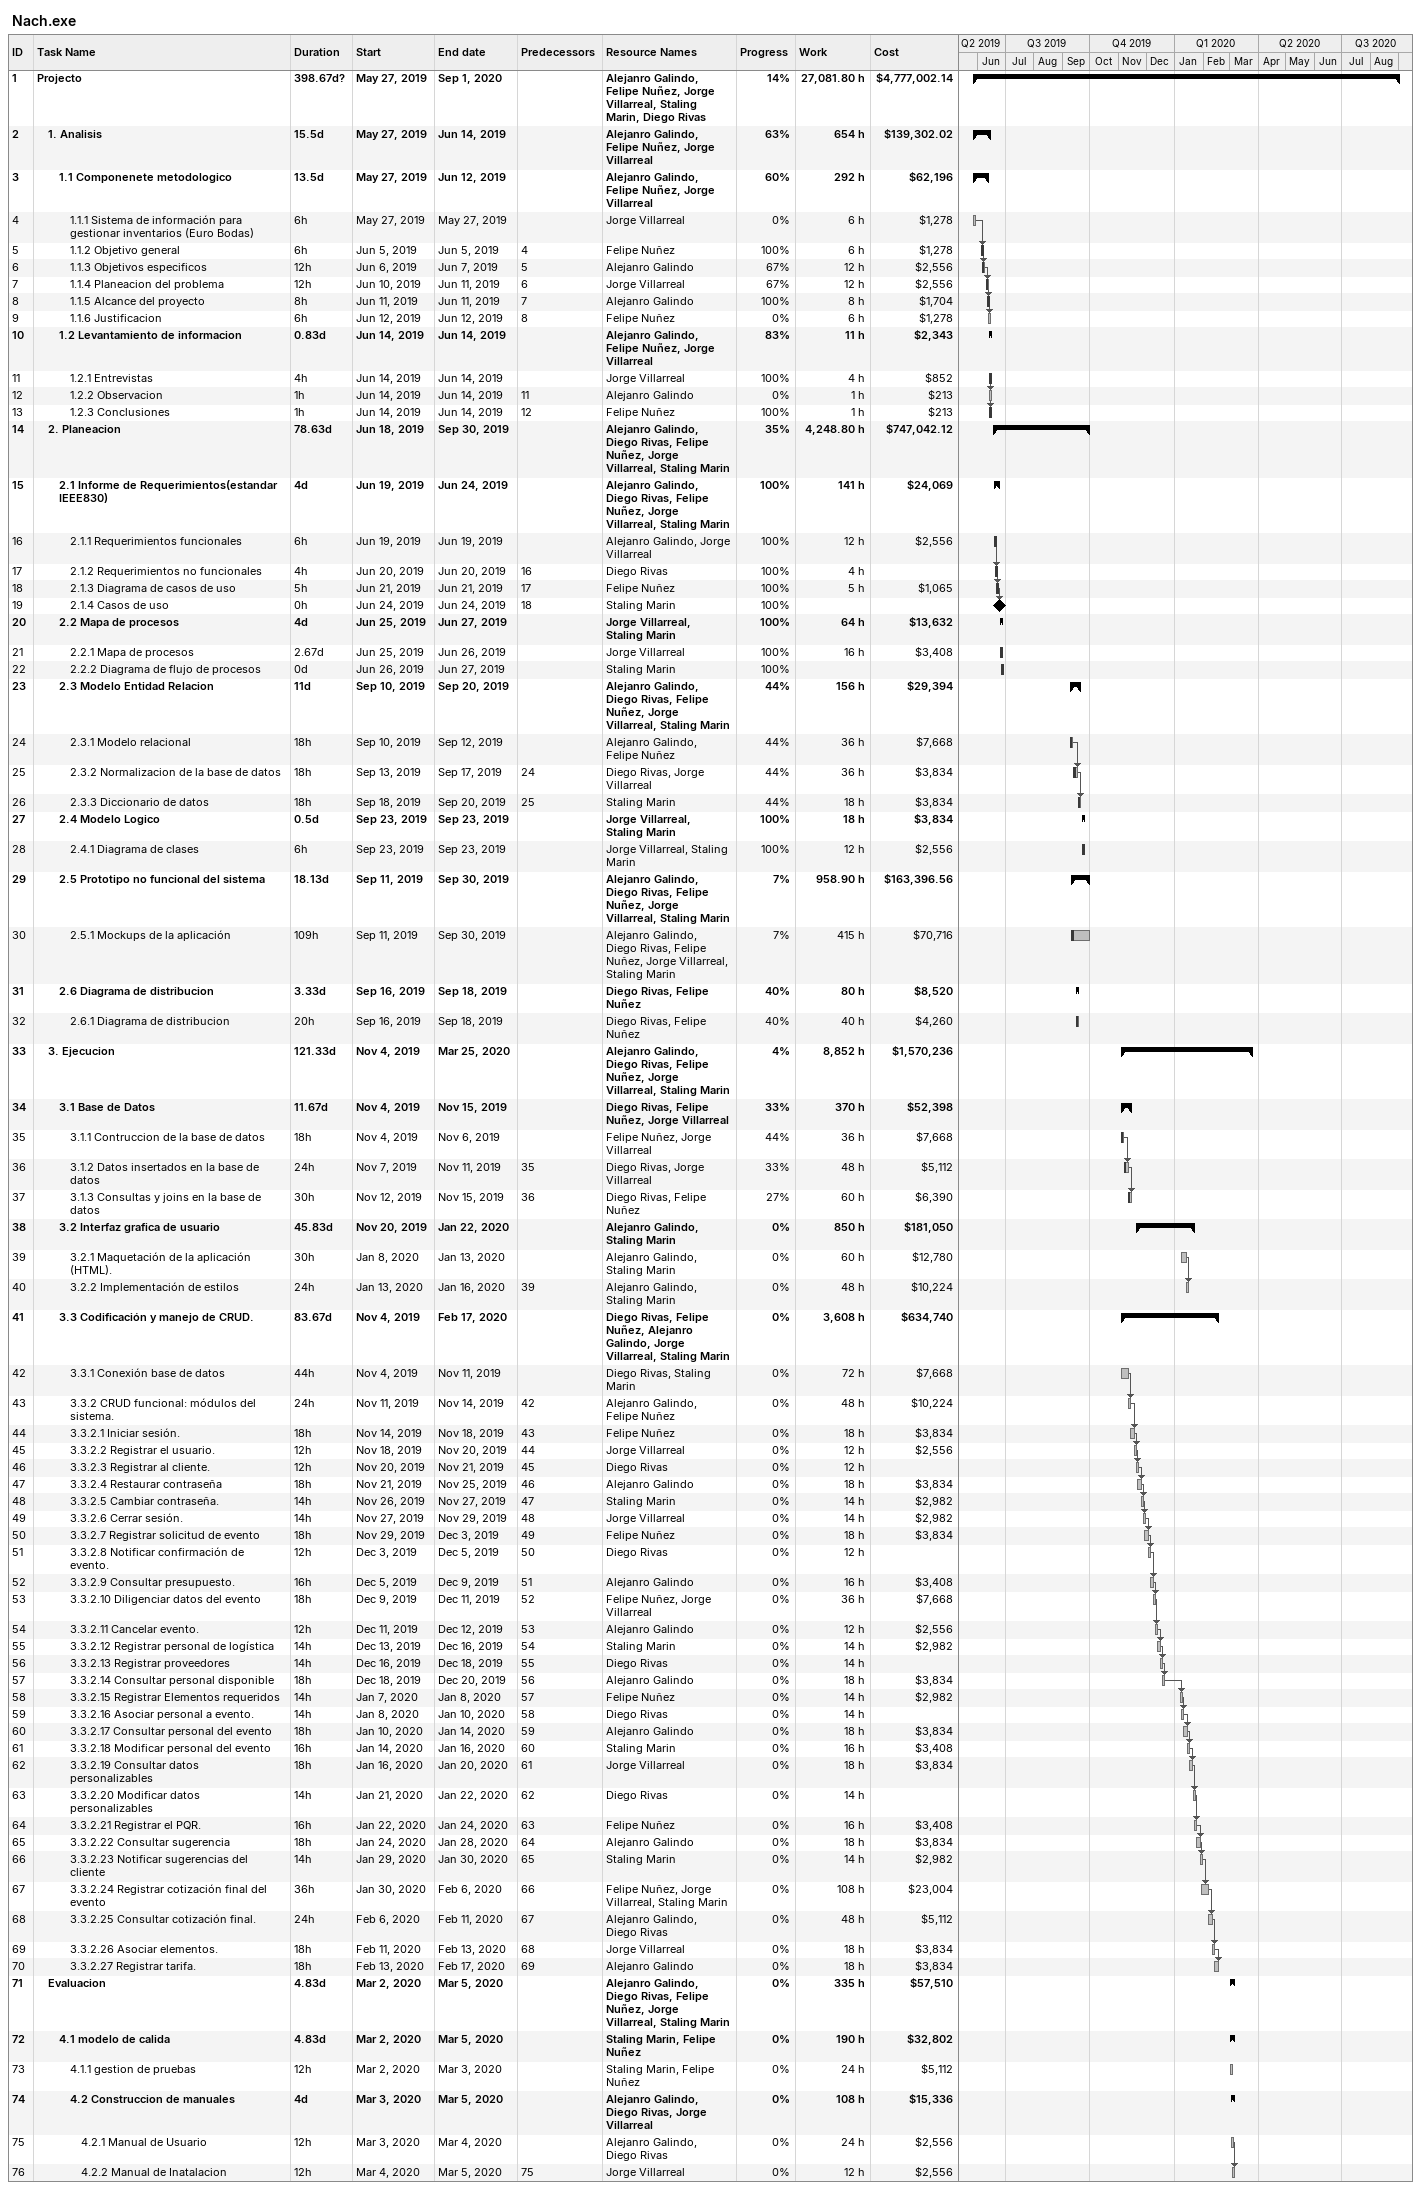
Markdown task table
Nach.exe

| ID | Level | Task | Duration | Start | Finish | Predecessors | Resources | % complete | Work (h) | Cost ($) |
|---|---|---|---|---|---|---|---|---|---|---|
| 1 | 1 | **Projecto** | 398.67d? | 2019-05-27 | 2020-09-01 |  | Alejanro Galindo, Felipe Nuñez, Jorge Villarreal, Staling Marin, Diego Rivas | 14 | 27081.80 | 4777002.14 |
| 2 | 2 | **1. Analisis** | 15.5d | 2019-05-27 | 2019-06-14 |  | Alejanro Galindo, Felipe Nuñez, Jorge Villarreal | 63 | 654 | 139302.02 |
| 3 | 3 | **1.1 Componenete metodologico** | 13.5d | 2019-05-27 | 2019-06-12 |  | Alejanro Galindo, Felipe Nuñez, Jorge Villarreal | 60 | 292 | 62196 |
| 4 | 4 | 1.1.1 Sistema de información para gestionar inventarios (Euro Bodas) | 6h | 2019-05-27 | 2019-05-27 |  | Jorge Villarreal | 0 | 6 | 1278 |
| 5 | 4 | 1.1.2 Objetivo general | 6h | 2019-06-05 | 2019-06-05 | 4 | Felipe Nuñez | 100 | 6 | 1278 |
| 6 | 4 | 1.1.3 Objetivos especificos | 12h | 2019-06-06 | 2019-06-07 | 5 | Alejanro Galindo | 67 | 12 | 2556 |
| 7 | 4 | 1.1.4 Planeacion del problema | 12h | 2019-06-10 | 2019-06-11 | 6 | Jorge Villarreal | 67 | 12 | 2556 |
| 8 | 4 | 1.1.5 Alcance del proyecto | 8h | 2019-06-11 | 2019-06-11 | 7 | Alejanro Galindo | 100 | 8 | 1704 |
| 9 | 4 | 1.1.6 Justificacion | 6h | 2019-06-12 | 2019-06-12 | 8 | Felipe Nuñez | 0 | 6 | 1278 |
| 10 | 3 | **1.2 Levantamiento de informacion** | 0.83d | 2019-06-14 | 2019-06-14 |  | Alejanro Galindo, Felipe Nuñez, Jorge Villarreal | 83 | 11 | 2343 |
| 11 | 4 | 1.2.1 Entrevistas | 4h | 2019-06-14 | 2019-06-14 |  | Jorge Villarreal | 100 | 4 | 852 |
| 12 | 4 | 1.2.2 Observacion | 1h | 2019-06-14 | 2019-06-14 | 11 | Alejanro Galindo | 0 | 1 | 213 |
| 13 | 4 | 1.2.3 Conclusiones | 1h | 2019-06-14 | 2019-06-14 | 12 | Felipe Nuñez | 100 | 1 | 213 |
| 14 | 2 | **2. Planeacion** | 78.63d | 2019-06-18 | 2019-09-30 |  | Alejanro Galindo, Diego Rivas, Felipe Nuñez, Jorge Villarreal, Staling Marin | 35 | 4248.80 | 747042.12 |
| 15 | 3 | **2.1 Informe de Requerimientos(estandar IEEE830)** | 4d | 2019-06-19 | 2019-06-24 |  | Alejanro Galindo, Diego Rivas, Felipe Nuñez, Jorge Villarreal, Staling Marin | 100 | 141 | 24069 |
| 16 | 4 | 2.1.1 Requerimientos funcionales | 6h | 2019-06-19 | 2019-06-19 |  | Alejanro Galindo, Jorge Villarreal | 100 | 12 | 2556 |
| 17 | 4 | 2.1.2 Requerimientos no funcionales | 4h | 2019-06-20 | 2019-06-20 | 16 | Diego Rivas | 100 | 4 |  |
| 18 | 4 | 2.1.3 Diagrama de casos de uso | 5h | 2019-06-21 | 2019-06-21 | 17 | Felipe Nuñez | 100 | 5 | 1065 |
| 19 | 4 | 2.1.4 Casos de uso | 0h | 2019-06-24 | 2019-06-24 | 18 | Staling Marin | 100 |  |  |
| 20 | 3 | **2.2 Mapa de procesos** | 4d | 2019-06-25 | 2019-06-27 |  | Jorge Villarreal, Staling Marin | 100 | 64 | 13632 |
| 21 | 4 | 2.2.1 Mapa de procesos | 2.67d | 2019-06-25 | 2019-06-26 |  | Jorge Villarreal | 100 | 16 | 3408 |
| 22 | 4 | 2.2.2 Diagrama de flujo de procesos | 0d | 2019-06-26 | 2019-06-27 |  | Staling Marin | 100 |  |  |
| 23 | 3 | **2.3 Modelo Entidad Relacion** | 11d | 2019-09-10 | 2019-09-20 |  | Alejanro Galindo, Diego Rivas, Felipe Nuñez, Jorge Villarreal, Staling Marin | 44 | 156 | 29394 |
| 24 | 4 | 2.3.1 Modelo relacional | 18h | 2019-09-10 | 2019-09-12 |  | Alejanro Galindo, Felipe Nuñez | 44 | 36 | 7668 |
| 25 | 4 | 2.3.2 Normalizacion de la base de datos | 18h | 2019-09-13 | 2019-09-17 | 24 | Diego Rivas, Jorge Villarreal | 44 | 36 | 3834 |
| 26 | 4 | 2.3.3 Diccionario de datos | 18h | 2019-09-18 | 2019-09-20 | 25 | Staling Marin | 44 | 18 | 3834 |
| 27 | 3 | **2.4 Modelo Logico** | 0.5d | 2019-09-23 | 2019-09-23 |  | Jorge Villarreal, Staling Marin | 100 | 18 | 3834 |
| 28 | 4 | 2.4.1 Diagrama de clases | 6h | 2019-09-23 | 2019-09-23 |  | Jorge Villarreal, Staling Marin | 100 | 12 | 2556 |
| 29 | 3 | **2.5 Prototipo no funcional del sistema** | 18.13d | 2019-09-11 | 2019-09-30 |  | Alejanro Galindo, Diego Rivas, Felipe Nuñez, Jorge Villarreal, Staling Marin | 7 | 958.90 | 163396.56 |
| 30 | 4 | 2.5.1 Mockups de la aplicación | 109h | 2019-09-11 | 2019-09-30 |  | Alejanro Galindo, Diego Rivas, Felipe Nuñez, Jorge Villarreal, Staling Marin | 7 | 415 | 70716 |
| 31 | 3 | **2.6 Diagrama de distribucion** | 3.33d | 2019-09-16 | 2019-09-18 |  | Diego Rivas, Felipe Nuñez | 40 | 80 | 8520 |
| 32 | 4 | 2.6.1 Diagrama de distribucion | 20h | 2019-09-16 | 2019-09-18 |  | Diego Rivas, Felipe Nuñez | 40 | 40 | 4260 |
| 33 | 2 | **3. Ejecucion** | 121.33d | 2019-11-04 | 2020-03-25 |  | Alejanro Galindo, Diego Rivas, Felipe Nuñez, Jorge Villarreal, Staling Marin | 4 | 8852 | 1570236 |
| 34 | 3 | **3.1 Base de Datos** | 11.67d | 2019-11-04 | 2019-11-15 |  | Diego Rivas, Felipe Nuñez, Jorge Villarreal | 33 | 370 | 52398 |
| 35 | 4 | 3.1.1 Contruccion de la base de datos | 18h | 2019-11-04 | 2019-11-06 |  | Felipe Nuñez, Jorge Villarreal | 44 | 36 | 7668 |
| 36 | 4 | 3.1.2 Datos insertados en la base de datos | 24h | 2019-11-07 | 2019-11-11 | 35 | Diego Rivas, Jorge Villarreal | 33 | 48 | 5112 |
| 37 | 4 | 3.1.3 Consultas y joins en la base de datos | 30h | 2019-11-12 | 2019-11-15 | 36 | Diego Rivas, Felipe Nuñez | 27 | 60 | 6390 |
| 38 | 3 | **3.2 Interfaz grafica de usuario** | 45.83d | 2019-11-20 | 2020-01-22 |  | Alejanro Galindo, Staling Marin | 0 | 850 | 181050 |
| 39 | 4 | 3.2.1 Maquetación de la aplicación (HTML). | 30h | 2020-01-08 | 2020-01-13 |  | Alejanro Galindo, Staling Marin | 0 | 60 | 12780 |
| 40 | 4 | 3.2.2 Implementación de estilos | 24h | 2020-01-13 | 2020-01-16 | 39 | Alejanro Galindo, Staling Marin | 0 | 48 | 10224 |
| 41 | 3 | **3.3 Codificación y manejo de CRUD.** | 83.67d | 2019-11-04 | 2020-02-17 |  | Diego Rivas, Felipe Nuñez, Alejanro Galindo, Jorge Villarreal, Staling Marin | 0 | 3608 | 634740 |
| 42 | 4 | 3.3.1 Conexión base de datos | 44h | 2019-11-04 | 2019-11-11 |  | Diego Rivas, Staling Marin | 0 | 72 | 7668 |
| 43 | 4 | 3.3.2 CRUD funcional: módulos del sistema. | 24h | 2019-11-11 | 2019-11-14 | 42 | Alejanro Galindo, Felipe Nuñez | 0 | 48 | 10224 |
| 44 | 4 | 3.3.2.1 Iniciar sesión. | 18h | 2019-11-14 | 2019-11-18 | 43 | Felipe Nuñez | 0 | 18 | 3834 |
| 45 | 4 | 3.3.2.2 Registrar el usuario. | 12h | 2019-11-18 | 2019-11-20 | 44 | Jorge Villarreal | 0 | 12 | 2556 |
| 46 | 4 | 3.3.2.3 Registrar al cliente. | 12h | 2019-11-20 | 2019-11-21 | 45 | Diego Rivas | 0 | 12 |  |
| 47 | 4 | 3.3.2.4 Restaurar contraseña | 18h | 2019-11-21 | 2019-11-25 | 46 | Alejanro Galindo | 0 | 18 | 3834 |
| 48 | 4 | 3.3.2.5 Cambiar contraseña. | 14h | 2019-11-26 | 2019-11-27 | 47 | Staling Marin | 0 | 14 | 2982 |
| 49 | 4 | 3.3.2.6 Cerrar sesión. | 14h | 2019-11-27 | 2019-11-29 | 48 | Jorge Villarreal | 0 | 14 | 2982 |
| 50 | 4 | 3.3.2.7 Registrar solicitud de evento | 18h | 2019-11-29 | 2019-12-03 | 49 | Felipe Nuñez | 0 | 18 | 3834 |
| 51 | 4 | 3.3.2.8 Notificar confirmación de evento. | 12h | 2019-12-03 | 2019-12-05 | 50 | Diego Rivas | 0 | 12 |  |
| 52 | 4 | 3.3.2.9 Consultar presupuesto. | 16h | 2019-12-05 | 2019-12-09 | 51 | Alejanro Galindo | 0 | 16 | 3408 |
| 53 | 4 | 3.3.2.10 Diligenciar datos del evento | 18h | 2019-12-09 | 2019-12-11 | 52 | Felipe Nuñez, Jorge Villarreal | 0 | 36 | 7668 |
| 54 | 4 | 3.3.2.11 Cancelar evento. | 12h | 2019-12-11 | 2019-12-12 | 53 | Alejanro Galindo | 0 | 12 | 2556 |
| 55 | 4 | 3.3.2.12 Registrar personal de logística | 14h | 2019-12-13 | 2019-12-16 | 54 | Staling Marin | 0 | 14 | 2982 |
| 56 | 4 | 3.3.2.13 Registrar proveedores | 14h | 2019-12-16 | 2019-12-18 | 55 | Diego Rivas | 0 | 14 |  |
| 57 | 4 | 3.3.2.14 Consultar personal disponible | 18h | 2019-12-18 | 2019-12-20 | 56 | Alejanro Galindo | 0 | 18 | 3834 |
| 58 | 4 | 3.3.2.15 Registrar Elementos requeridos | 14h | 2020-01-07 | 2020-01-08 | 57 | Felipe Nuñez | 0 | 14 | 2982 |
| 59 | 4 | 3.3.2.16 Asociar personal a evento. | 14h | 2020-01-08 | 2020-01-10 | 58 | Diego Rivas | 0 | 14 |  |
| 60 | 4 | 3.3.2.17 Consultar personal del evento | 18h | 2020-01-10 | 2020-01-14 | 59 | Alejanro Galindo | 0 | 18 | 3834 |
| 61 | 4 | 3.3.2.18 Modificar personal del evento | 16h | 2020-01-14 | 2020-01-16 | 60 | Staling Marin | 0 | 16 | 3408 |
| 62 | 4 | 3.3.2.19 Consultar datos personalizables | 18h | 2020-01-16 | 2020-01-20 | 61 | Jorge Villarreal | 0 | 18 | 3834 |
| 63 | 4 | 3.3.2.20 Modificar datos personalizables | 14h | 2020-01-21 | 2020-01-22 | 62 | Diego Rivas | 0 | 14 |  |
| 64 | 4 | 3.3.2.21 Registrar el PQR. | 16h | 2020-01-22 | 2020-01-24 | 63 | Felipe Nuñez | 0 | 16 | 3408 |
| 65 | 4 | 3.3.2.22 Consultar sugerencia | 18h | 2020-01-24 | 2020-01-28 | 64 | Alejanro Galindo | 0 | 18 | 3834 |
| 66 | 4 | 3.3.2.23 Notificar sugerencias del cliente | 14h | 2020-01-29 | 2020-01-30 | 65 | Staling Marin | 0 | 14 | 2982 |
| 67 | 4 | 3.3.2.24 Registrar cotización final del evento | 36h | 2020-01-30 | 2020-02-06 | 66 | Felipe Nuñez, Jorge Villarreal, Staling Marin | 0 | 108 | 23004 |
| 68 | 4 | 3.3.2.25 Consultar cotización final. | 24h | 2020-02-06 | 2020-02-11 | 67 | Alejanro Galindo, Diego Rivas | 0 | 48 | 5112 |
| 69 | 4 | 3.3.2.26 Asociar elementos. | 18h | 2020-02-11 | 2020-02-13 | 68 | Jorge Villarreal | 0 | 18 | 3834 |
| 70 | 4 | 3.3.2.27 Registrar tarifa. | 18h | 2020-02-13 | 2020-02-17 | 69 | Alejanro Galindo | 0 | 18 | 3834 |
| 71 | 2 | **Evaluacion** | 4.83d | 2020-03-02 | 2020-03-05 |  | Alejanro Galindo, Diego Rivas, Felipe Nuñez, Jorge Villarreal, Staling Marin | 0 | 335 | 57510 |
| 72 | 3 | **4.1 modelo de calida** | 4.83d | 2020-03-02 | 2020-03-05 |  | Staling Marin, Felipe Nuñez | 0 | 190 | 32802 |
| 73 | 4 | 4.1.1 gestion de pruebas | 12h | 2020-03-02 | 2020-03-03 |  | Staling Marin, Felipe Nuñez | 0 | 24 | 5112 |
| 74 | 4 | **4.2 Construccion de manuales** | 4d | 2020-03-03 | 2020-03-05 |  | Alejanro Galindo, Diego Rivas, Jorge Villarreal | 0 | 108 | 15336 |
| 75 | 5 | 4.2.1 Manual de Usuario | 12h | 2020-03-03 | 2020-03-04 |  | Alejanro Galindo, Diego Rivas | 0 | 24 | 2556 |
| 76 | 5 | 4.2.2 Manual de Inatalacion | 12h | 2020-03-04 | 2020-03-05 | 75 | Jorge Villarreal | 0 | 12 | 2556 |
